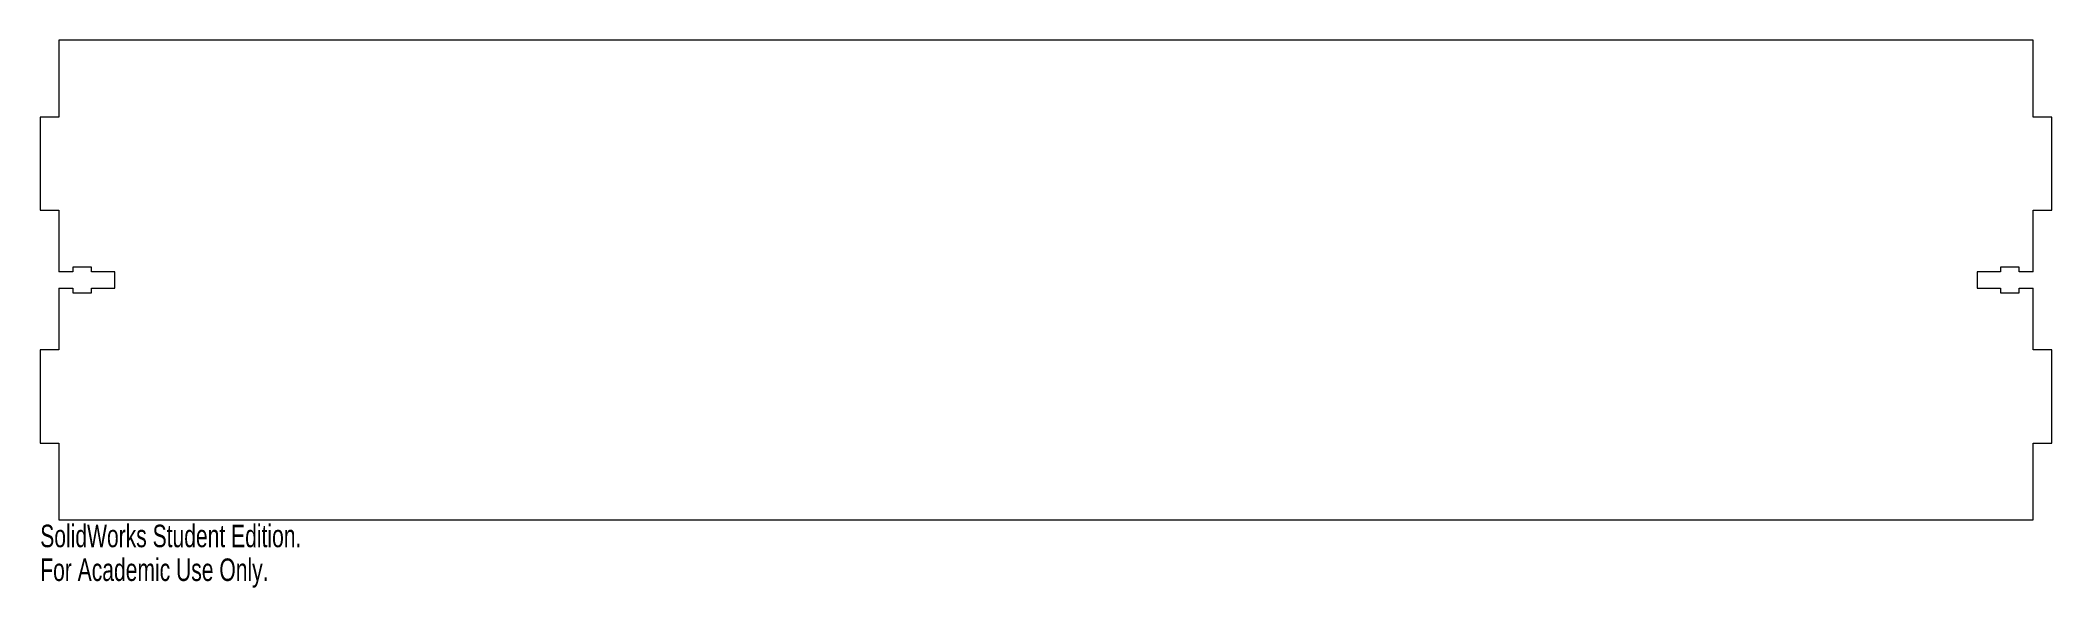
# Model space of a CAD drawing. Header units: millimetres. Extents: x -216 to 216, y -66 to 52.
import ezdxf

# ---------------------------------------------------------------- set-up
doc = ezdxf.new("R2010")
doc.units = ezdxf.units.MM
doc.styles.add('SLDTEXTSTYLE0', font='TXT', dxfattribs={"width": 0.7})

msp = doc.modelspace()

# ---------------------------------------------------------------- linework, layer by layer
at = {"color": 7, "linetype": 'Continuous', "lineweight": 15}
for p, q in [((212, 51.5), (-212, 51.5)), ((-212, 51.5), (-212, 35)), ((212, 35), (212, 51.5)), ((-216, 35), (-216, 15)), ((-212, 35), (-216, 35)), ((216, 35), (212, 35)), ((216, 15), (216, 35)), ((-216, 15), (-212, 15)), ((-212, 15), (-212, 1.75)), ((212, 15), (216, 15)), ((212, 1.75), (212, 15)), ((-209, 1.75), (-212, 1.75)), ((-205, 2.75), (-209, 2.75)), ((-209, 2.75), (-209, 1.75)), ((-205, 1.75), (-205, 2.75)), ((-200, 1.75), (-205, 1.75)), ((-200, -1.75), (-200, 1.75)), ((205, 1.75), (200, 1.75)), ((200, 1.75), (200, -1.75)), ((209, 2.75), (205, 2.75)), ((205, 2.75), (205, 1.75)), ((209, 1.75), (209, 2.75)), ((212, 1.75), (209, 1.75)), ((-212, -1.75), (-209, -1.75)), ((-212, -1.75), (-212, -15)), ((-209, -1.75), (-209, -2.75)), ((-209, -2.75), (-205, -2.75)), ((-205, -2.75), (-205, -1.75)), ((-205, -1.75), (-200, -1.75)), ((200, -1.75), (205, -1.75)), ((205, -1.75), (205, -2.75)), ((205, -2.75), (209, -2.75)), ((209, -2.75), (209, -1.75)), ((209, -1.75), (212, -1.75)), ((212, -15), (212, -1.75)), ((-216, -15), (-216, -35)), ((-212, -15), (-216, -15)), ((216, -15), (212, -15)), ((216, -35), (216, -15)), ((-216, -35), (-212, -35)), ((-212, -35), (-212, -51.5)), ((212, -35), (216, -35)), ((212, -51.5), (212, -35)), ((-212, -51.5), (212, -51.5))]:
    msp.add_line(p, q, dxfattribs=at)

# ---------------------------------------------------------------- texts
at = {"color": 7, "linetype": 'Continuous', "char_height": 4.8336, "attachment_point": 1, "style": 'SLDTEXTSTYLE0'}
for s, insert in [('SolidWorks Student Edition.', (-216, -52.52)), ('For Academic Use Only.', (-216, -59.77))]:
    msp.add_mtext(s, dxfattribs=dict(at, insert=insert))

doc.saveas('drawing.dxf')
